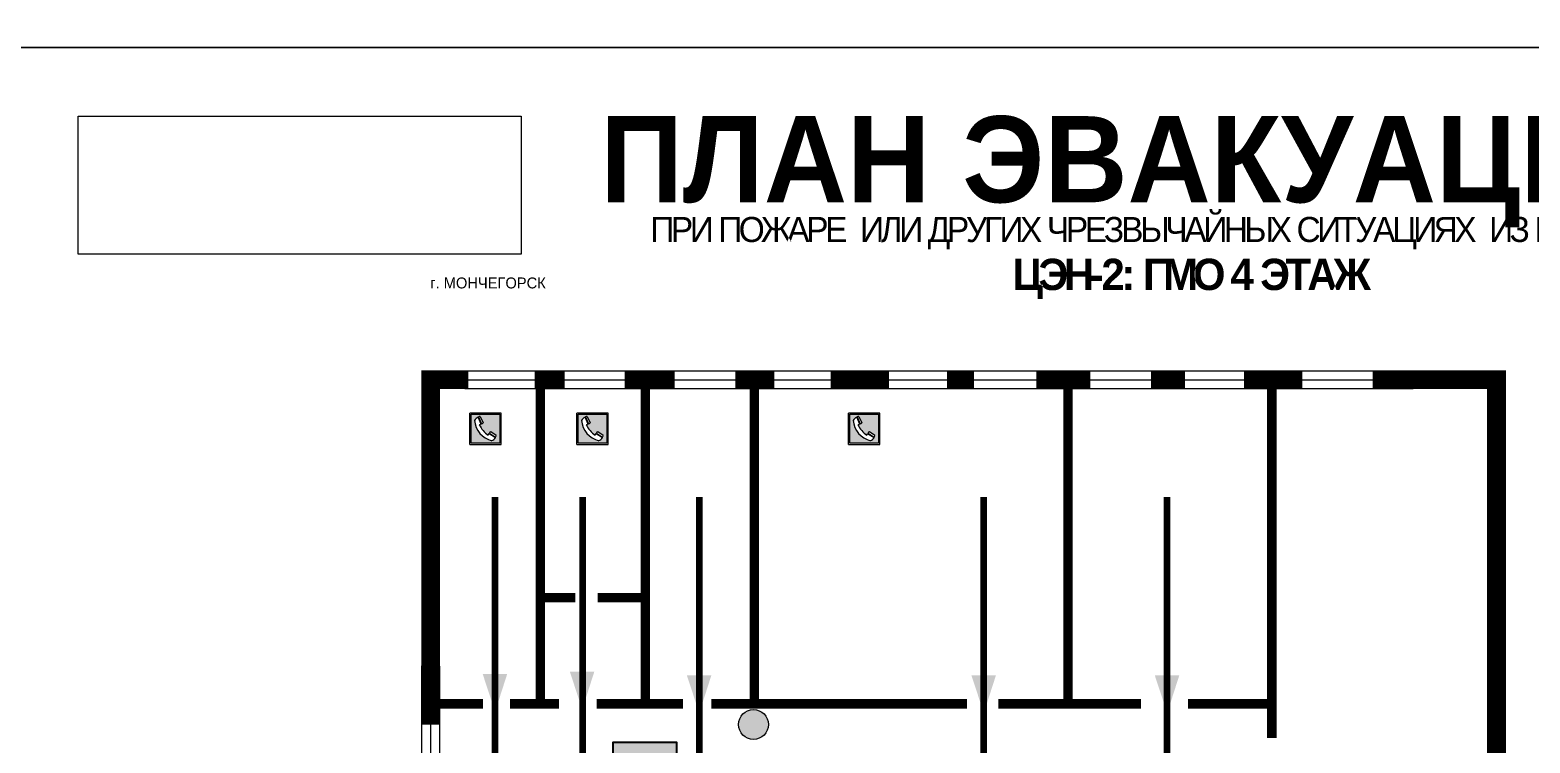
# Model space of a CAD drawing. Header units: millimetres. Extents: x 13810 to 67229, y 12374 to 21950.
# Drawn here: x 29079.6 to 29462.5, y 13971.6 to 14153.7 of the extents above; entities that cross this region are included whole.
import ezdxf

# ---------------------------------------------------------------- set-up
doc = ezdxf.new("R2010")
doc.units = ezdxf.units.MM
doc.layers.add('План_Штампы', color=7, linetype='Continuous')
doc.styles.add('обычный', font='arial.ttf')
picture_1 = doc.add_image_def('image1.jpg', size_in_pixel=(337, 105))

# ---------------------------------------------------------------- blocks, each defined once
blk = doc.blocks.new('A$C32E8229D')
at = {"true_color": 0xffffff}
blk.add_hatch(color=7, dxfattribs=at).paths.add_polyline_path([(0, 0), (0, -8), (16, -8), (16, 0)])
h = blk.add_hatch(color=126)
h.paths.add_polyline_path([(0.2, -0.2), (15.8, -0.2), (15.8, -7.8), (0.2, -7.8)])
h.paths.add_polyline_path([(13.49, -2.05), (12.08, -2.05), (11.37, -2.63, 0.162397), (11.29, -2.84), (11.29, -3.63), (10.35, -3.63), (10.35, -4.05), (11.68, -4.05), (11.68, -3.48), (12.26, -4.28), (11.29, -5.1), (11.29, -6.78), (11.85, -6.78), (11.85, -5.44), (12.8, -4.64), (12.8, -5.94), (14.46, -5.94), (14.46, -5.39), (13.45, -5.39), (13.45, -3.97), (12.46, -2.59), (13.15, -2.59), (13.69, -3.34), (14.18, -3)], flags=16)
h.paths.add_polyline_path([(10.74, -1.82, 1), (11.8, -1.82, 1)], flags=16)
h.paths.add_polyline_path([(9.39, -3.59), (5.99, -3.59), (6.56, -3.03), (5.91, -3.03), (5.1, -3.83), (5.91, -4.64), (6.56, -4.64), (5.99, -4.09), (9.39, -4.09)], flags=16)
h.paths.add_polyline_path([(4.29, -1.08), (1.72, -1.08), (1.72, -6.6), (4.29, -6.6)], flags=16)
at = {"color": 126}
blk.add_lwpolyline([(16, -8), (0, -8), (0, 0), (16, 0)], close=True, dxfattribs=at)
blk = doc.blocks.new('A$C456E1F9C')
at = {"lineweight": 5}
h = blk.add_hatch(color=242, dxfattribs=at)
h.paths.add_polyline_path([(0.51, -1.47), (0.51, -13.26), (12.29, -13.26), (12.29, -1.47)])
h.paths.add_polyline_path([(5.42, -4.95, -0.254479), (4.78, -5.4), (3.52, -2.53, -0.209735), (4.23, -2.4)], flags=16)
h.paths.add_polyline_path([(8.53, -8.6), (10.87, -10.17), (10.54, -10.76), (8.03, -9.13, -0.192251)], flags=16)
h.paths.add_polyline_path([(4.61, -5.49, 0.005518), (3.87, -5.72, 0.128647), (7.49, -10.01, 0.00809), (7.83, -9.33), (10.47, -10.97, -0.16736), (8.99, -12.25, -0.327862), (1.95, -3.95, -0.166952), (3.36, -2.62)], flags=16)
at = {"color": 242, "lineweight": 5}
for p, q in [((0, -13.77), (0, -0.97)), ((12.8, -0.97), (0, -0.97)), ((4.61, -5.49), (3.36, -2.62)), ((3.52, -2.53), (4.78, -5.4)), ((4.23, -2.4), (5.42, -4.95)), ((12.8, -13.77), (12.8, -0.97)), ((7.83, -9.33), (10.47, -10.97)), ((8.03, -9.13), (10.54, -10.76)), ((10.81, -10.12), (8.53, -8.6)), ((10.54, -10.76), (10.8, -10.3)), ((10.8, -10.3), (10.81, -10.12)), ((0, -13.77), (12.8, -13.77))]:
    blk.add_line(p, q, dxfattribs=at)
blk.add_lwpolyline([(0.51, -1.47), (12.29, -1.47), (12.29, -13.26), (0.51, -13.26)], close=True, dxfattribs=at)
for centre, radius, start, end in [((4.59, -5.34), 2.99, 114.28453, 152.19739), ((11.12, -3.31), 9.19, 183.99153, 256.60086), ((4.02, -3.27), 0.891, 76.32839, 123.70924), ((14.98, -39.1), 35.17, 107.14873, 108.41345), ((13.86, -0.94), 11.08, 205.55365, 234.87622), ((4.68, -4.59), 0.824, 276.9621, 334.07228), ((-13.31, 0.8), 23.44, 332.54871, 334.40268), ((8.94, -9.5), 0.989, 114.40924, 157.93883), ((7.87, -9.46), 3, 291.92908, 329.9329)]:
    blk.add_arc(centre, radius, start, end, dxfattribs=at)
blk = doc.blocks.new('A$C7B8C2D5B')
at = {"lineweight": 0}
h = blk.add_hatch(color=5, dxfattribs=at)
h.dxf.hatch_style = 1
h.paths.add_polyline_path([(1.4, -3.02, 1), (-2.11, -3.02, 1)])
at = {"color": 5, "lineweight": 0}
blk.add_circle((-0.36, -3.02), 1.75, dxfattribs=at)

msp = doc.modelspace()

# ---------------------------------------------------------------- linework, layer by layer
at = {"color": 126, "lineweight": 0, "true_color": 0x008754}
for points in [[(29066.55, 14544.23), (29666.55, 14544.23), (29666.55, 14149.23), (29066.55, 14149.23)], [(29066.55, 14149.23), (29666.55, 14149.23), (29666.55, 13754.23), (29066.55, 13754.23)]]:
    msp.add_lwpolyline(points, close=True, dxfattribs=at)
at = {"lineweight": 0}
for points, const_width in [([(29181.92, 13976.24), (29181.92, 14064.35), (29191.54, 14064.35)], 4.8), ([(29208.42, 14064.35), (29216.14, 14064.35)], 4.8), ([(29209.9, 13981.6), (29209.9, 14063.23)], 2.4), ([(29231.39, 14064.35), (29244.19, 14064.35)], 4.8), ([(29236.7, 13981.6), (29236.7, 14063.65)], 2.4), ([(29259.64, 14064.35), (29269.6, 14064.35)], 4.8), ([(29264.56, 13981.6), (29264.56, 14063.65)], 2.4), ([(29284.04, 14064.35), (29298.88, 14064.35)], 4.8), ([(29313.72, 14064.35), (29320.63, 14064.35)], 4.8), ([(29336.48, 14064.35), (29350.31, 14064.35)], 4.8), ([(29344.63, 13981.6), (29344.63, 14063.65)], 2.4), ([(29365.76, 14064.35), (29374.5, 14064.35)], 4.8), ([(29375.24, 13981.6), (29396.63, 13981.6), (29396.63, 13972.91), (29396.63, 14063.35)], 2.4), ([(29389.54, 14064.35), (29404.46, 14064.35)], 4.8), ([(29422.41, 14064.35), (29453.98, 14064.35), (29453.98, 13900.76), (29445.1, 13900.76)], 4.8), ([(29209.9, 14008.73), (29218.8, 14008.73)], 2.4), ([(29236.7, 14008.73), (29224.51, 14008.73)], 2.4), ([(29182.5, 13981.6), (29195.24, 13981.6)], 2.4), ([(29202.2, 13981.6), (29214.68, 13981.6)], 2.4), ([(29224.27, 13981.6), (29246.33, 13981.6)], 2.4), ([(29253.56, 13981.6), (29318.8, 13981.6)], 2.4), ([(29326.79, 13981.6), (29363.26, 13981.6)], 2.4)]:
    msp.add_lwpolyline(points, dxfattribs=dict(at, const_width=const_width))
for points in [[(29190.81, 14066.63), (29432.84, 14066.63)], [(29191.54, 14064.35), (29433.57, 14064.35)], [(29190.66, 14062.08), (29432.68, 14062.08)], [(29181.92, 13880.54), (29181.92, 13991.97)], [(29179.66, 13879.87), (29179.66, 13991.31)], [(29184.21, 13879.78), (29184.21, 13991.21)]]:
    msp.add_lwpolyline(points, dxfattribs=at)
at = {"color": 126, "lineweight": 100, "true_color": 0x008754}
for points in [[(29211.45, 13879.67), (29227.69, 13879.67), (29227.69, 13891.61), (29198.34, 13891.61), (29198.34, 14034.33)], [(29220.64, 14034.33), (29220.64, 13967.78), (29198.34, 13967.78)], [(29250.5, 13967.78), (29250.5, 14034.33)], [(29323.14, 13967.78), (29323.14, 14034.33)], [(29369.95, 13967.78), (29369.95, 14034.33)]]:
    msp.add_lwpolyline(points, dxfattribs=at)
at = {"layer": 'План_Штампы', "color": 126, "true_color": 0x008754}
for points in [[(29195.18, 13989.24), (29201.45, 13989.23), (29198.35, 13979.6)], [(29217.42, 13989.84), (29223.69, 13989.83), (29220.6, 13980.21)], [(29247.3, 13988.89), (29253.57, 13988.89), (29250.47, 13979.26)], [(29319.94, 13988.89), (29326.21, 13988.89), (29323.11, 13979.26)], [(29366.75, 13988.89), (29373.02, 13988.89), (29369.92, 13979.26)]]:
    msp.add_solid(points, dxfattribs=at)

# ---------------------------------------------------------------- block references
for name, p, xscale, yscale, zscale in [('A$C456E1F9C', (29191.91, 14056.45), 0.625, 0.625, 0.625), ('A$C456E1F9C', (29219.22, 14056.45), 0.625, 0.625, 0.625), ('A$C456E1F9C', (29288.56, 14056.45), 0.625, 0.625, 0.625), ('A$C7B8C2D5B', (29265.09, 13982.9), 2.177419353276491, 2.177419353276491, 2.177419353276491)]:
    msp.add_blockref(name, p, dxfattribs=dict(xscale=xscale, yscale=yscale, zscale=zscale))
at = {"layer": 'План_Штампы', "color": 126, "true_color": 0x008754, "xscale": 1.012510887696, "yscale": 1.012510887696, "zscale": 1.012510887696, "rotation": 359.9978653237144}
msp.add_blockref('A$C32E8229D', (29228.5, 13971.85), dxfattribs=at)

# ---------------------------------------------------------------- texts
at = {"lineweight": 0, "style": 'обычный'}
for s, insert, char_height, width, attachment_point in [('{\\fProxima Nova Rg|b1|i0|c204|p2;ПЛАН ЭВАКУАЦИИ}', (29225.17, 14131.66), 22, 493.8901, 1), ('\\pi-8.4,l8.4,t8.4;{\\fProxima Nova Rg|b0|i0|c204|p2;г. МОНЧЕГОРСК\\H1.1997x; }', (29196.54, 14089.05), 2.8, 126.6484, 5)]:
    msp.add_mtext(s, dxfattribs=dict(at, insert=insert, char_height=char_height, width=width, attachment_point=attachment_point))
at = {"color": 0, "lineweight": 0, "insert": (29375.45, 14106.1), "char_height": 8, "width": 449.2158, "attachment_point": 5, "style": 'обычный'}
msp.add_mtext('{\\fArial Black|b1|i0|c204|p34;\\H2x;\\T0.85;  \\fArial Narrow|b0|i0|c204|p34;\\H0.8x;\\W0.9;\\P\\fProxima Nova Rg|b0|i0|c204|p2;\\H0.5x;\\W1;\\C256;ПРИ ПОЖАРЕ  ИЛИ ДРУГИХ ЧРЕЗВЫЧАЙНЫХ СИТУАЦИЯХ  ИЗ ПОМЕЩЕНИЙ \\fProxima Nova Rg|b1|i0|c204|p2;\\H1.25x;\\PЦЭН-2: ГМО 4 ЭТАЖ}', dxfattribs=at)

# ---------------------------------------------------------------- pictures from other files: only their frames are drawn
at = {"color": 7, "lineweight": 0, "true_color": 0xf5f5ff}
image = msp.add_image(picture_1, insert=(29091.91, 14096.42), size_in_units=(113.11, 35.24), dxfattribs=at)
image.dxf.flags = 7

doc.saveas('drawing.dxf')
